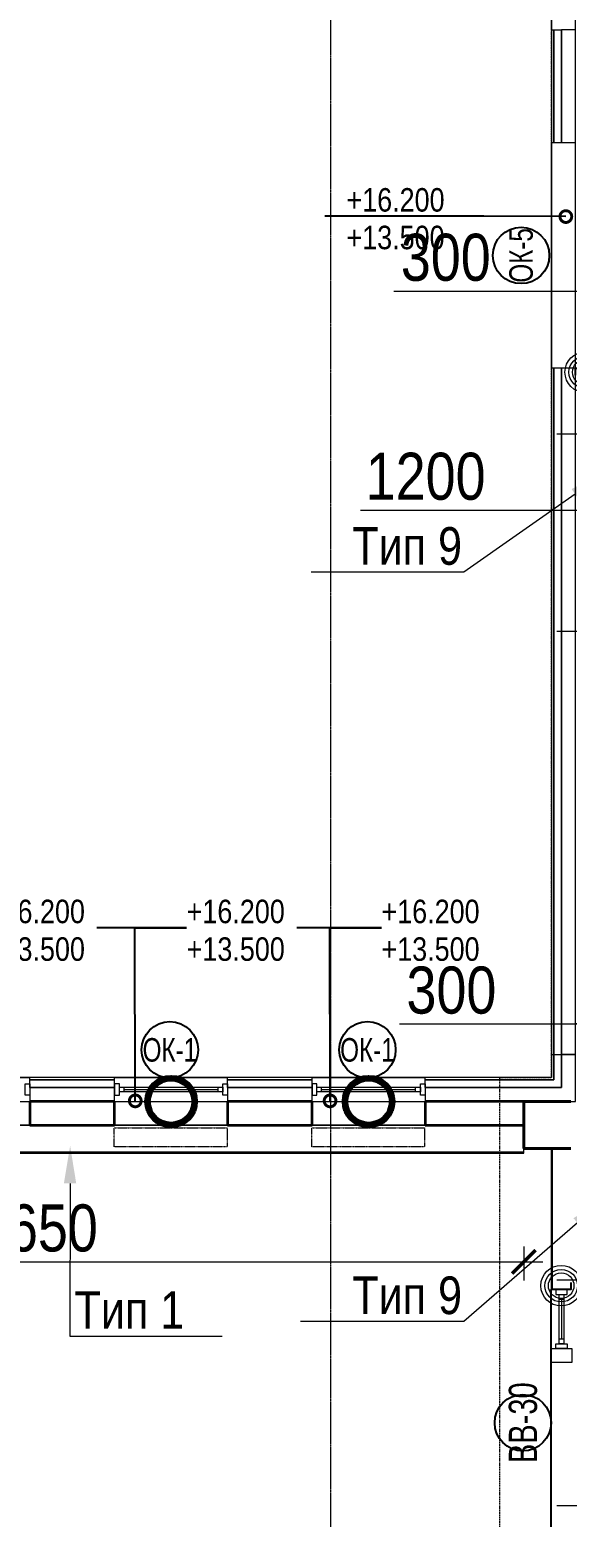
# Model space of a CAD drawing. Header units: millimetres. Extents: x -65509 to 912790, y 446 to 713294.
# Drawn here: x 478199 to 483912, y 515462 to 531283 of the extents above; entities that cross this region are included whole.
import ezdxf
from ezdxf import colors
from ezdxf.entities.mleader import LeaderData, LeaderLine
from ezdxf.enums import TextEntityAlignment as Align
from ezdxf.math import Vec2, Vec3

# ---------------------------------------------------------------- set-up
doc = ezdxf.new("R2010")
doc.units = ezdxf.units.MM
for name, pattern in [('CENTER2', [28.575, 19.05, -3.175, 3.175, -3.175]), ('DASHED', [19.05, 12.7, -6.35]), ('HIDDEN2', [4.7625, 3.175, -1.5875])]:
    doc.linetypes.add(name, pattern=pattern)
doc.layers.get('Defpoints').update_dxf_attribs({"color": 250})
for name, color, linetype, lineweight in [('A-Wall_Материал_Газоблок_Контур', 250, 'Continuous', 0), ('АР_Витраж', 250, 'Continuous', 13), ('АР_Витраж марка', 250, 'Continuous', 9), ('АР_Двери_витраж', 250, 'Continuous', 9), ('АР_Колонны', 250, 'Continuous', 30), ('АР_Окна', 250, 'Continuous', 5), ('АР_Окна марка', 250, 'Continuous', 9), ('АР_Проем', 250, 'Continuous', 0), ('АР_Размеры обшивки', 250, 'Continuous', 5), ('АР_Стены ЖБ', 250, 'Continuous', 35), ('АР_Стены ПЕНОблок', 250, 'Continuous', 20), ('АР_Тонкая', 250, 'Continuous', 5), ('АР_Утеплитель', 250, 'Continuous', 0), ('КМ_Фахверки', 250, 'Continuous', 25), ('Марка окна', 250, 'Continuous', 25), ('Размеры зашивки ГКЛ', 250, 'Continuous', 0), ('РД_Воронки с кровли', 250, 'Continuous', 18), ('РД_Оси_100', 250, 'Continuous', 0), ('РД_проем_инж перемыч_фахверк', 250, 'Continuous', 18)]:
    doc.layers.add(name, color=color, linetype=linetype, lineweight=lineweight)
for name, color, linetype, lineweight, plot in [('АР_Делит', 250, 'Continuous', 0, False), ('ОВ_КЛАПАНЫ', 250, 'Continuous', 13, False), ('РД_Проем', 250, 'Continuous', 0, False)]:
    doc.layers.add(name, color=color, linetype=linetype, lineweight=lineweight, plot=plot)
doc.layers.add('АР_Отопительные приборы', color=1, linetype='HIDDEN2', lineweight=0, true_color=0xff0000)
doc.layers.add('Зашивка радиаторов тип 1 (фанера и МДФ)', color=7, linetype='Continuous', lineweight=0, true_color=0x000085)
doc.layers.add('РД_Витраж_вн', color=250, linetype='Continuous')
doc.styles.add('Arial_09', font='ARIALN.TTF', dxfattribs={"width": 0.9})
doc.styles.add('Isocpeur3', font='isocpeur.ttf')
doc.styles.add('style1', font='ARIALN.TTF')
doc.dimstyles.new('Dim200_ареал', dxfattribs={"dimscale": 100, "dimtxt": 5, "dimasz": 2.5, "dimexe": 2, "dimexo": 2, "dimgap": 1, "dimtad": 1, "dimzin": 12, "dimdsep": 46, "dimtxsty": 'style1', "dimblk": 'ARCHTICK', "dimcen": 3, "dimdle": 2, "dimclrd": 256, "dimclre": 256, "dimaunit": 1, "dimadec": 0, "dimazin": 3, "dimtfac": 1, "dimtmove": 1, "dimatfit": 3, "dimldrblk": 'OPEN30', "dimfxl": 5, "dimfxlon": 1, "dimtolj": 1, "dimtzin": 0, "dimlwd": 9, "dimlwe": 9, "dimarcsym": 0})

# ---------------------------------------------------------------- blocks, each defined once
blk = doc.blocks.new('Ф_пеноблок 200')
at = {"layer": 'АР_Делит', "color": 1}
for radius in [216, 173, 136]:
    blk.add_circle((103, -42), radius, dxfattribs=at)
at = {"layer": 'КМ_Фахверки'}
blk.add_lwpolyline([(0, -75), (0, 0), (200, 0), (200, -75)], dxfattribs=at)
blk = doc.blocks.new('_DotSmall')
at = {"color": 0, "linetype": 'ByBlock', "const_width": 0.5}
blk.add_lwpolyline([(-0.0625, 0, 1), (0.0625, 0, 1)], format="xyb", close=True, dxfattribs=at)
blk = doc.blocks.new('СОШ_2200_АР_ОСИ_М100_28.05.24')
at = {"layer": 'АР_Делит', "color": 5, "linetype": 'DASHED'}
blk.add_lwpolyline([(114955, 135155), (114955, -355), (93595.036, -355), (93595.036, 13855), (94145, 13855), (94145, 68320), (66055, 68320), (66055, 13857.73), (83455, 13857.73), (83455, -355), (45245, -355), (45245, 13145), (44695, 13145), (44695, 26755), (45245, 26755), (45245, 68320), (20455, 68320), (20455, 26755), (27955, 26755), (27955, 13145), (-355, 13145), (-355, 100855), (37145, 100855), (37145, 129155)], dxfattribs=at)
at = {"layer": 'РД_Оси_100', "linetype": 'CENTER2'}
for p, q in [((91800, -6155), (91800, 139938.679)), ((119910, 20700), (94200, 20700)), ((119910, 18600), (94200, 18600)), ((119910, 11700), (94200, 11700)), ((119910, 9300), (94200, 9300))]:
    blk.add_line(p, q, dxfattribs=at)
blk = doc.blocks.new('Bottom_L_1200')
at = {"layer": 'АР_Отопительные приборы'}
blk.add_lwpolyline([(600, -100), (-600, -100), (-600, 100), (600, 100)], close=True, dxfattribs=at)
blk = doc.blocks.new('_ArchTick')
at = {"color": 0, "linetype": 'ByBlock', "const_width": 0.15}
blk.add_lwpolyline([(-0.5, -0.5), (0.5, 0.5)], dxfattribs=at)
blk = doc.blocks.new('*D707')
at = {"layer": 'Defpoints', "color": 0, "lineweight": 25, "transparency": 16777216}
for p in [(472801, 518542), (483451, 518542), (483451, 518180)]:
    blk.add_point(p, dxfattribs=at)
at = {"layer": 'АР_Размеры обшивки', "lineweight": 9, "transparency": 16777216}
for p, q in [((472801, 518342), (472801, 517980)), ((483451, 518342), (483451, 517980)), ((472601, 518180), (483651, 518180))]:
    blk.add_line(p, q, dxfattribs=at)
at = {"layer": 'АР_Размеры обшивки', "lineweight": 9, "transparency": 16777216, "xscale": 250, "yscale": 250, "zscale": 250, "rotation": 180}
blk.add_blockref('_ArchTick', (472801, 518180), dxfattribs=at)
at = {"layer": 'АР_Размеры обшивки', "lineweight": 9, "transparency": 16777216, "xscale": 250, "yscale": 250, "zscale": 250}
blk.add_blockref('_ArchTick', (483451, 518180), dxfattribs=at)
at = {"layer": 'АР_Размеры обшивки', "color": 0, "transparency": 16777216, "insert": (478126, 518536), "char_height": 500, "attachment_point": 5, "style": 'style1'}
blk.add_mtext('\\A1;10650', dxfattribs=at)
blk = doc.blocks.new('_Open30')
at = {"color": 0, "linetype": 'ByBlock', "lineweight": -2}
for p, q in [((-1, 0.268), (0, 0)), ((0, 0), (-1, -0.268)), ((0, 0), (-1, 0))]:
    blk.add_line(p, q, dxfattribs=at)
blk = doc.blocks.new('*D744')
at = {"layer": 'Defpoints', "color": 0, "lineweight": 25, "transparency": 16777216}
for p in [(484201, 520710), (484201, 519293), (484501, 519293)]:
    blk.add_point(p, dxfattribs=at)
at = {"layer": 'АР_Размеры обшивки', "lineweight": 9, "transparency": 16777216}
for p, q in [((484201, 520210), (484201, 520910)), ((484501, 520210), (484501, 520910)), ((482129, 520710), (484201, 520710)), ((484701, 520710), (484001, 520710))]:
    blk.add_line(p, q, dxfattribs=at)
at = {"layer": 'АР_Размеры обшивки', "lineweight": 9, "transparency": 16777216, "xscale": 250, "yscale": 250, "zscale": 250, "rotation": 180}
blk.add_blockref('_ArchTick', (484201, 520710), dxfattribs=at)
at = {"layer": 'АР_Размеры обшивки', "lineweight": 9, "transparency": 16777216, "xscale": 250, "yscale": 250, "zscale": 250}
blk.add_blockref('_ArchTick', (484501, 520710), dxfattribs=at)
at = {"layer": 'АР_Размеры обшивки', "color": 0, "transparency": 16777216, "insert": (482681, 521066), "char_height": 500, "attachment_point": 5, "style": 'style1'}
blk.add_mtext('\\A1;300', dxfattribs=at)
blk = doc.blocks.new('*D746')
at = {"layer": 'Defpoints', "color": 0, "lineweight": 25, "transparency": 16777216}
for p in [(484221, 526583), (485421, 526583), (485421, 526175)]:
    blk.add_point(p, dxfattribs=at)
at = {"layer": 'АР_Размеры обшивки', "lineweight": 9, "transparency": 16777216}
for p, q in [((484221, 526383), (484221, 525975)), ((485421, 526383), (485421, 525975)), ((481715, 526175), (484221, 526175)), ((484021, 526175), (485621, 526175))]:
    blk.add_line(p, q, dxfattribs=at)
at = {"layer": 'АР_Размеры обшивки', "lineweight": 9, "transparency": 16777216, "xscale": 250, "yscale": 250, "zscale": 250, "rotation": 180}
blk.add_blockref('_ArchTick', (484221, 526175), dxfattribs=at)
at = {"layer": 'АР_Размеры обшивки', "lineweight": 9, "transparency": 16777216, "xscale": 250, "yscale": 250, "zscale": 250}
blk.add_blockref('_ArchTick', (485421, 526175), dxfattribs=at)
at = {"layer": 'АР_Размеры обшивки', "color": 0, "transparency": 16777216, "insert": (482407, 526531), "char_height": 500, "attachment_point": 5, "style": 'style1'}
blk.add_mtext('\\A1;1200', dxfattribs=at)
blk = doc.blocks.new('*D755')
at = {"layer": 'Defpoints', "color": 0, "lineweight": 25, "transparency": 16777216}
for p in [(484221, 528710), (484521, 528710), (484521, 528504)]:
    blk.add_point(p, dxfattribs=at)
at = {"layer": 'АР_Размеры обшивки', "lineweight": 9, "transparency": 16777216}
for p, q in [((482069, 528504), (484221, 528504)), ((484021, 528504), (484721, 528504)), ((484221, 528510), (484221, 528304)), ((484521, 528510), (484521, 528304))]:
    blk.add_line(p, q, dxfattribs=at)
at = {"layer": 'АР_Размеры обшивки', "lineweight": 9, "transparency": 16777216, "xscale": 250, "yscale": 250, "zscale": 250, "rotation": 180}
blk.add_blockref('_ArchTick', (484221, 528504), dxfattribs=at)
at = {"layer": 'АР_Размеры обшивки', "lineweight": 9, "transparency": 16777216, "xscale": 250, "yscale": 250, "zscale": 250}
blk.add_blockref('_ArchTick', (484521, 528504), dxfattribs=at)
at = {"layer": 'АР_Размеры обшивки', "color": 0, "transparency": 16777216, "insert": (482621, 528860), "char_height": 500, "attachment_point": 5, "style": 'style1'}
blk.add_mtext('\\A1;300', dxfattribs=at)
blk = doc.blocks.new('МОК-Наименование')
at = {"layer": 'Defpoints'}
blk.add_circle((0, 0), 3, dxfattribs=at)
at = {"color": 0, "linetype": 'ByBlock', "lineweight": -2, "style": 'Isocpeur3', "width": 0.8, "flags": 4}
blk.add_attdef('АР-ОКНО:НАИМЕНОВАНИЕ', text='', height=2.5, dxfattribs=at).set_placement((0, 0), align=Align.MIDDLE)
blk = doc.blocks.new('МаркаВитража1')
at = {"layer": 'Defpoints'}
blk.add_circle((0, 0), 3, dxfattribs=at)
at = {"color": 0, "linetype": 'ByBlock', "lineweight": -2, "style": 'Arial_09', "width": 0.9}
blk.add_attdef('АР-ОКНО:НАИМЕНОВАНИЕ', text='', height=3, dxfattribs=at).set_placement((0, 0), align=Align.MIDDLE)

msp = doc.modelspace()

# ---------------------------------------------------------------- linework, layer by layer
at = {"layer": 'A-Wall_Материал_Газоблок_Контур', "linetype": 'Continuous', "lineweight": 0}
msp.add_line((483745.882, 534583.318), (483745.882, 531283.318), dxfattribs=at)
at = {"layer": 'АР_Витраж', "linetype": 'Continuous', "lineweight": 5}
msp.add_line((483740.882, 517883.318), (483740.882, 517258.318), dxfattribs=at)
at = {"layer": 'АР_Витраж', "linetype": 'Continuous', "lineweight": 13}
for p, q in [((483825.882, 517783.318), (483875.882, 517783.318)), ((483850.882, 517783.318), (483850.882, 517358.318)), ((483825.882, 517358.318), (483875.882, 517358.318))]:
    msp.add_line(p, q, dxfattribs=at)
for points in [[(483910.882, 517833.318), (483910.882, 517883.318), (483790.882, 517883.318), (483790.882, 517833.318)], [(483825.882, 517833.318), (483875.882, 517833.318), (483875.882, 517308.318), (483825.882, 517308.318)], [(483910.882, 517308.318), (483910.882, 517258.318), (483790.882, 517258.318), (483790.882, 517308.318)]]:
    msp.add_lwpolyline(points, close=True, dxfattribs=at)
at = {"layer": 'АР_Двери_витраж', "linetype": 'Continuous', "lineweight": 9}
msp.add_lwpolyline([(483740.882, 517108.318), (483740.882, 517258.318), (483960.882, 517258.318), (483960.882, 517108.318)], close=True, dxfattribs=at)
at = {"layer": 'АР_Колонны', "linetype": 'HIDDEN2', "lineweight": 25}
for p, q in [((483450.882, 519883.318), (483950.882, 519883.318)), ((483450.882, 519383.318), (483450.882, 519883.318)), ((483950.882, 519383.318), (483450.882, 519383.318))]:
    msp.add_line(p, q, dxfattribs=at)
at = {"layer": 'АР_Колонны', "linetype": 'Continuous', "lineweight": 35}
for p, q in [((483450.882, 519883.318), (483450.882, 519383.318)), ((483950.882, 519883.318), (483450.882, 519883.318)), ((483450.882, 519383.318), (483950.882, 519383.318))]:
    msp.add_line(p, q, dxfattribs=at)
at = {"layer": 'АР_Окна', "linetype": 'Continuous', "lineweight": 5}
msp.add_line((483745.882, 531283.318), (483745.882, 534583.318), dxfattribs=at)
at = {"layer": 'АР_Проем', "linetype": 'Continuous', "lineweight": 0}
for p, q in [((477000.885, 519633.318), (478200.885, 519633.318)), ((479100.882, 519633.318), (480300.882, 519633.318)), ((481200.882, 519633.318), (482400.882, 519633.318))]:
    msp.add_line(p, q, dxfattribs=at)
at = {"layer": 'АР_Стены ЖБ', "linetype": 'Continuous', "lineweight": 40}
for p, q in [((483450.882, 519883.318), (483450.882, 519383.318)), ((483950.882, 519883.318), (483450.882, 519883.318)), ((483450.882, 519383.318), (483950.882, 519383.318))]:
    msp.add_line(p, q, dxfattribs=at)
at = {"layer": 'АР_Стены ЖБ', "linetype": 'Continuous', "lineweight": 35}
for p, q in [((483450.882, 519633.318), (483450.882, 519883.318)), ((478200.885, 519633.318), (479100.882, 519633.318)), ((480300.882, 519633.318), (481200.882, 519633.318)), ((482400.882, 519633.318), (483450.882, 519633.318))]:
    msp.add_line(p, q, dxfattribs=at)
at = {"layer": 'АР_Стены ПЕНОблок', "linetype": 'Continuous', "lineweight": 20}
for p, q in [((483950.882, 519383.318), (483750.882, 519383.318)), ((483750.882, 519383.318), (483750.882, 517883.318)), ((483750.882, 517883.318), (483950.882, 517883.318))]:
    msp.add_line(p, q, dxfattribs=at)
at = {"layer": 'АР_Тонкая', "linetype": 'Continuous', "lineweight": 5}
for p, q in [((483745.882, 531283.318), (483850.882, 531283.318)), ((483745.882, 531283.318), (483745.882, 530083.318)), ((483770.882, 531283.318), (483770.882, 530083.318)), ((483770.882, 530083.318), (483770.882, 531283.318)), ((483850.882, 530083.318), (483850.882, 531283.318)), ((483745.882, 530083.318), (483770.882, 530083.318)), ((483770.882, 530083.318), (483850.882, 530083.318)), ((483770.882, 527683.318), (483745.882, 527683.318)), ((483745.882, 527683.318), (483745.882, 520383.318)), ((483850.882, 527683.318), (483770.882, 527683.318)), ((483770.882, 527683.318), (483770.882, 520383.318)), ((483770.882, 520383.318), (483770.882, 527683.318)), ((483850.882, 520383.318), (483850.882, 527683.318)), ((483745.882, 520383.318), (483850.882, 520383.318)), ((483745.882, 520383.318), (483850.882, 520383.318)), ((483745.882, 520383.318), (483745.882, 520138.318)), ((483770.882, 520383.318), (483770.882, 520113.318)), ((483770.882, 520113.318), (483770.882, 520383.318)), ((483850.882, 520033.318), (483850.882, 520383.318))]:
    msp.add_line(p, q, dxfattribs=at)
at = {"layer": 'АР_Тонкая', "linetype": 'Continuous', "lineweight": 0}
for p, q in [((483750.882, 519383.318), (483740.882, 519383.318)), ((483740.882, 519383.318), (483740.882, 517883.318)), ((483750.882, 517883.318), (483750.882, 519383.318)), ((483740.882, 517883.318), (483750.882, 517883.318))]:
    msp.add_line(p, q, dxfattribs=at)
at = {"layer": 'АР_Утеплитель', "linetype": 'Continuous', "lineweight": 0}
for p, q in [((484000.882, 531283.318), (483850.882, 531283.318)), ((483850.882, 531283.318), (483850.882, 530083.318)), ((483850.882, 530083.318), (484000.882, 530083.318)), ((484000.882, 527683.318), (483850.882, 527683.318)), ((483850.882, 527683.318), (483850.882, 520383.318)), ((483850.882, 520383.318), (484000.882, 520383.318)), ((484000.882, 520383.318), (483850.882, 520383.318)), ((483850.882, 520383.318), (483850.882, 520033.318))]:
    msp.add_line(p, q, dxfattribs=at)
at = {"layer": 'Зашивка радиаторов тип 1 (фанера и МДФ)', "linetype": 'Continuous', "lineweight": 0}
for p, q in [((483450.918, 519633.318), (472800.882, 519633.318)), ((483450.918, 519333.318), (483450.918, 519633.318)), ((472800.882, 519345.818), (483450.918, 519345.818)), ((483450.918, 519345.818), (472800.882, 519345.818)), ((472800.882, 519333.318), (483450.918, 519333.318))]:
    msp.add_line(p, q, dxfattribs=at)
at = {"layer": 'РД_Витраж_вн', "linetype": 'Continuous', "lineweight": -3}
msp.add_line((483740.882, 514633.318), (483740.882, 517883.318), dxfattribs=at)
at = {"layer": 'РД_Проем', "linetype": 'Continuous', "lineweight": 0}
msp.add_line((483740.882, 514633.318), (483740.882, 517883.318), dxfattribs=at)
at = {"layer": 'РД_проем_инж перемыч_фахверк', "linetype": 'Continuous', "lineweight": 18}
msp.add_line((483740.882, 517883.318), (483740.882, 514633.318), dxfattribs=at)

# ---------------------------------------------------------------- block references
at = {"layer": 'АР_Витраж марка', "linetype": 'Continuous', "lineweight": 9, "xscale": 100, "yscale": 100, "zscale": 100, "rotation": 89.99999999999999}
msp.add_blockref('МаркаВитража1', (483440.882, 516467.941), dxfattribs=at).add_auto_attribs({'АР-ОКНО:НАИМЕНОВАНИЕ': 'ВВ-30'})
at = {"layer": 'АР_Отопительные приборы', "rotation": 180}
for p in [(479696.566, 519503.318), (481796.566, 519503.318)]:
    msp.add_blockref('Bottom_L_1200', p, dxfattribs=at)
at = {"layer": 'КМ_Фахверки'}
msp.add_blockref('Ф_пеноблок 200', (484000.882, 527683.318), dxfattribs=at)
msp.add_blockref('Ф_пеноблок 200', (484000.882, 527683.318), dxfattribs=at)
at = {"layer": 'КМ_Фахверки', "rotation": 180}
msp.add_blockref('Ф_пеноблок 200', (483950.882, 517883.318), dxfattribs=at)

# ---------------------------------------------------------------- dimensions: what is measured, and where the dimension line sits
at = {"layer": 'АР_Размеры обшивки'}
dim = msp.add_linear_dim(base=(485420.882, 526175.318), p1=(484220.882, 526583.318), p2=(485420.882, 526583.318), dimstyle='Dim200_ареал', override={"dimdec": 0}, dxfattribs=at)
dim.commit()
dim.dimension.update_dxf_attribs({"geometry": '*D746', "text_midpoint": (482406.882, 526334.266), "dimtype": 160})
dim = msp.add_linear_dim(base=(483450.918, 518180.318), p1=(472800.882, 518542.318), p2=(483450.918, 518542.318), dimstyle='Dim200_ареал', override={"dimdec": 0}, dxfattribs=at)
dim.commit()
dim.dimension.update_dxf_attribs({"geometry": '*D707', "text_midpoint": (478125.9, 518535.604)})

# ---------------------------------------------------------------- leaders
at = {"layer": 'Марка окна', "lineweight": 0, "ltscale": 20}
ml = msp.add_multileader_mtext('Standard', dxfattribs=at)
ml.set_content('+16.200\\P+13.500', color=256, style='style1')
ml.set_leader_properties(color=256, linetype='ByLayer', lineweight=-1)
ml.set_arrow_properties(name='DOTSMALL')
ml.build(insert=Vec2(0, 0))
ml.multileader.update_dxf_attribs({"text_left_attachment_type": 6, "text_right_attachment_type": 6, "dogleg_length": 200, "arrow_head_size": 250})
ctx = ml.context
ctx.base_point, ctx.char_height, ctx.arrow_head_size, ctx.landing_gap_size, ctx.plane_origin = Vec3(481565.114, 529299.035), 250, 250, 0, Vec3(481921.55, 528614.508)
ctx.left_attachment, ctx.right_attachment = 6, 6
notes = []
notes.append((ctx, [(0, (1, 1, 0), (483024.975, 529299.035), (-1, 0), 446.389, [(0, [(483897.254, 529296.365)], 0, [])])]))
ctx.mtext.insert, ctx.mtext.line_spacing_factor, ctx.mtext.flow_direction = Vec3(481565.114, 529599.035), 0.96, 5
ctx.mtext.has_bg_fill, ctx.mtext.bg_color, ctx.mtext.bg_scale_factor, ctx.mtext.bg_transparency, ctx.mtext.use_window_bg_color = 1, -1027028792, 1.5, 0, 1
ml = msp.add_multileader_mtext('Standard', dxfattribs=at)
ml.set_content('+16.200\\P+13.500', color=256, style='style1')
ml.set_leader_properties(color=256, linetype='ByLayer', lineweight=-1)
ml.set_arrow_properties(name='DOTSMALL')
ml.build(insert=Vec2(0, 0))
ml.multileader.update_dxf_attribs({"text_left_attachment_type": 6, "text_right_attachment_type": 6, "dogleg_length": 200, "arrow_head_size": 250})
ctx = ml.context
ctx.base_point, ctx.char_height, ctx.arrow_head_size, ctx.landing_gap_size, ctx.plane_origin = Vec3(481937.372, 521730.599), 250, 250, 0, Vec3(479711.014, 520276.968)
ctx.left_attachment, ctx.right_attachment = 6, 6
notes.append((ctx, [(1, (1, 1, 0), (481387.328, 521730.599), (1, 0), 550.044, [(0, [(481391.114, 519890.786)], 0, [])])]))
ctx.mtext.insert, ctx.mtext.line_spacing_factor, ctx.mtext.flow_direction = Vec3(481937.372, 522030.599), 0.96, 5
ctx.mtext.has_bg_fill, ctx.mtext.bg_color, ctx.mtext.bg_scale_factor, ctx.mtext.bg_transparency, ctx.mtext.use_window_bg_color = 1, -1027028792, 1.5, 0, 1
at = {"layer": 'Размеры зашивки ГКЛ'}
ml = msp.add_multileader_mtext('Standard', dxfattribs=at)
ml.set_content('\\pxsm1;Тип 9 ', color=(0, 0, 138), style='style1')
ml.set_leader_properties(color=256, linetype='ByLayer', lineweight=9)
ml.build(insert=Vec2(0, 0))
ml.multileader.update_dxf_attribs({"has_dogleg": 0, "text_left_attachment_type": 6, "text_right_attachment_type": 6, "text_bottom_attachment_type": 10, "dogleg_length": 25, "arrow_head_size": 400})
ctx = ml.context
ctx.base_point, ctx.char_height, ctx.arrow_head_size, ctx.landing_gap_size, ctx.plane_origin = Vec3(481577.193, 525513.318), 400, 400, 50, Vec3(470940.678, 533545.031)
ctx.left_attachment, ctx.right_attachment, ctx.top_attachment = 6, 6, 10
notes.append((ctx, [(1, (1, 1, 0), (482836.709, 525513.318), (-1, 0), 25, [(1, [(484323.148, 526574.466)], 0, [])])]))
ctx.mtext.insert, ctx.mtext.width, ctx.mtext.defined_height, ctx.mtext.line_spacing_factor, ctx.mtext.flow_direction = Vec3(481627.193, 525993.318), 1668.44707, 600, 0.3, 5
ml = msp.add_multileader_mtext('Standard', dxfattribs=at)
ml.set_content('\\pxsm1;Тип 1 ', color=(0, 0, 138), style='style1')
ml.set_leader_properties(color=256, linetype='ByLayer', lineweight=9)
ml.build(insert=Vec2(0, 0))
ml.multileader.update_dxf_attribs({"has_dogleg": 0, "text_left_attachment_type": 6, "text_right_attachment_type": 6, "text_bottom_attachment_type": 10, "dogleg_length": 25, "arrow_head_size": 400})
ctx = ml.context
ctx.base_point, ctx.char_height, ctx.arrow_head_size, ctx.landing_gap_size, ctx.plane_origin = Vec3(478624.355, 517386.797), 400, 400, 50, Vec3(471765.167, 510416.232)
ctx.left_attachment, ctx.right_attachment, ctx.top_attachment = 6, 6, 10
notes.append((ctx, [(0, (1, 1, 0), (478599.355, 517386.797), (1, 0), 25, [(1, [(478627.773, 519412.711)], 0, [])])]))
ctx.mtext.insert, ctx.mtext.width, ctx.mtext.defined_height, ctx.mtext.line_spacing_factor, ctx.mtext.flow_direction = Vec3(478674.355, 517866.797), 1668.44707, 600, 0.3, 5
ml = msp.add_multileader_mtext('Standard', dxfattribs=at)
ml.set_content('\\pxsm1;Тип 9  ', color=(0, 0, 138), style='style1')
ml.set_leader_properties(color=256, linetype='ByLayer', lineweight=9)
ml.build(insert=Vec2(0, 0))
ml.multileader.update_dxf_attribs({"has_dogleg": 0, "text_left_attachment_type": 6, "text_right_attachment_type": 6, "text_bottom_attachment_type": 10, "dogleg_length": 25, "arrow_head_size": 400})
ctx = ml.context
ctx.base_point, ctx.char_height, ctx.arrow_head_size, ctx.landing_gap_size, ctx.plane_origin = Vec3(481577.193, 517543.318), 400, 400, 50, Vec3(470940.678, 525826.331)
ctx.left_attachment, ctx.right_attachment, ctx.top_attachment = 6, 6, 10
notes.append((ctx, [(1, (1, 1, 0), (482836.709, 517543.318), (-1, 0), 25, [(1, [(484323.148, 518855.766)], 0, [])])]))
ctx.mtext.insert, ctx.mtext.width, ctx.mtext.defined_height, ctx.mtext.line_spacing_factor, ctx.mtext.flow_direction = Vec3(481627.193, 518023.318), 1668.44707, 600, 0.3, 5
at = {"layer": 'РД_Воронки с кровли', "lineweight": 70}
ml = msp.add_multileader_mtext('Standard', dxfattribs=at)
ml.set_content('ВК_Под потолком 4 этажа уйдет в с.у. соседний. ниже опускать не надо.', color=256, style='style1')
ml.set_leader_properties(color=256)
ml.build(insert=Vec2(0, 0))
ml.multileader.update_dxf_attribs({"has_dogleg": 0, "text_left_attachment_type": 6, "text_right_attachment_type": 6, "arrow_head_size": 500, "scale": 100})
ctx = ml.context
ctx.base_point, ctx.scale, ctx.char_height, ctx.arrow_head_size, ctx.landing_gap_size, ctx.plane_origin, ctx.plane_x_axis, ctx.plane_y_axis = Vec3(429148.836, 512235.06), 100, 300, 500, 50, Vec3(404115.306, 502377.96), Vec3(1, 0.00000001), Vec3(-0.00000001, 1)
ctx.left_attachment, ctx.right_attachment = 6, 6
notes.append((ctx, [(0, (1, 1, 0), (433647.763, 512235.06), (-1, -0.00000001), 8, [(1, [(442100.882, 518063.32)], 0, [])])]))
ctx.mtext.insert, ctx.mtext.text_direction, ctx.mtext.rotation, ctx.mtext.width, ctx.mtext.defined_height, ctx.mtext.flow_direction = Vec3(429200.882, 512623.259), Vec3(1, 0.00000001), 0.00000001, 4538.94863, 395.157, 5
for ctx, leaders in notes:
    for number, flags, end, landing, length, lines in leaders:
        leader = LeaderData()
        leader.index, (leader.has_last_leader_line, leader.has_dogleg_vector, leader.attachment_direction) = number, flags
        leader.last_leader_point, leader.dogleg_vector, leader.dogleg_length = Vec3(end), Vec3(landing), length
        for number, points, colour, breaks in lines:
            line = LeaderLine()
            line.index, line.vertices, line.color, line.breaks = number, Vec3.list(points), colors.encode_raw_color(colour), breaks
            leader.lines.append(line)
        ctx.leaders.append(leader)

# ---------------------------------------------------------------- next in the draw order: linework, layer by layer
at = {"layer": 'A-Wall_Материал_Газоблок_Контур', "linetype": 'Continuous', "lineweight": 0}
for p, q in [((483745.882, 530083.318), (483745.882, 527683.318)), ((482400.882, 520138.318), (481200.882, 520138.318)), ((481200.882, 519883.318), (482400.882, 519883.318))]:
    msp.add_line(p, q, dxfattribs=at)
at = {"layer": 'АР_Окна', "linetype": 'Continuous', "lineweight": 5}
for p, q in [((483745.882, 527683.318), (483745.882, 530083.318)), ((481200.882, 520138.318), (482400.882, 520138.318)), ((481300.882, 519985.818), (481300.882, 520035.818)), ((482300.882, 519985.818), (482300.882, 520035.818)), ((481200.882, 519883.318), (482400.882, 519883.318)), ((481300.882, 520010.818), (482300.882, 520010.818))]:
    msp.add_line(p, q, dxfattribs=at)
for points in [[(481250.882, 520070.818), (481200.882, 520070.818), (481200.882, 519950.818), (481250.882, 519950.818)], [(481250.882, 519985.818), (481250.882, 520035.818), (482350.882, 520035.818), (482350.882, 519985.818)], [(482350.882, 520070.818), (482400.882, 520070.818), (482400.882, 519950.818), (482350.882, 519950.818)]]:
    msp.add_lwpolyline(points, close=True, dxfattribs=at)
at = {"layer": 'АР_Проем', "linetype": 'Continuous', "lineweight": 0}
msp.add_line((481200.882, 519883.318), (482400.882, 519883.318), dxfattribs=at)
at = {"layer": 'АР_Стены ЖБ', "linetype": 'Continuous', "lineweight": 35}
for p, q in [((481200.882, 519633.318), (481200.882, 519883.318)), ((482400.882, 519883.318), (482400.882, 519633.318)), ((483450.882, 519883.318), (482400.882, 519883.318))]:
    msp.add_line(p, q, dxfattribs=at)
at = {"layer": 'АР_Тонкая', "linetype": 'Continuous', "lineweight": 5}
for p, q in [((481200.882, 520033.318), (481200.882, 520138.318)), ((482400.882, 520033.318), (482400.882, 520138.318)), ((483745.882, 520138.318), (482400.882, 520138.318)), ((483770.882, 520113.318), (482400.882, 520113.318)), ((482400.882, 520113.318), (483770.882, 520113.318)), ((482400.882, 520033.318), (483850.882, 520033.318))]:
    msp.add_line(p, q, dxfattribs=at)
at = {"layer": 'АР_Утеплитель', "linetype": 'Continuous', "lineweight": 0}
for p, q in [((481200.882, 519883.318), (481200.882, 520033.318)), ((482400.882, 520033.318), (482400.882, 519883.318)), ((483850.882, 520033.318), (482400.882, 520033.318)), ((482400.882, 519883.318), (484000.882, 519883.318))]:
    msp.add_line(p, q, dxfattribs=at)
at = {"layer": 'ОВ_КЛАПАНЫ', "lineweight": 90}
msp.add_circle((481800.882, 519883.318), 250, dxfattribs=at)

# ---------------------------------------------------------------- next in the draw order: block references
at = {"layer": 'АР_Окна марка', "linetype": 'Continuous', "lineweight": 9}
ref = msp.add_blockref('МОК-Наименование', (483420.882, 528883.318), dxfattribs=dict(at, xscale=100, yscale=100, zscale=100, rotation=90))
ref.add_attrib('АР-ОКНО:НАИМЕНОВАНИЕ', 'ОК-5', dxfattribs={"layer": '0', "color": 0, "linetype": 'ByBlock', "lineweight": -2, "height": 250, "rotation": 90, "style": 'Arial_09', "width": 0.9}).set_placement((483420.882, 528883.318), align=Align.MIDDLE)
ref = msp.add_blockref('МОК-Наименование', (481787.91, 520433.599), dxfattribs=dict(at, xscale=100, yscale=100, zscale=100))
ref.add_attrib('АР-ОКНО:НАИМЕНОВАНИЕ', 'ОК-1', dxfattribs={"layer": '0', "color": 0, "linetype": 'ByBlock', "lineweight": -2, "height": 250, "style": 'Arial_09', "width": 0.9}).set_placement((481787.91, 520433.599), align=Align.MIDDLE)

# ---------------------------------------------------------------- next in the draw order: dimensions: what is measured, and where the dimension line sits
at = {"layer": 'АР_Размеры обшивки'}
for base, p1, p2, picture, middle in [((484521.257, 528504.269), (484221.257, 528710.269), (484521.257, 528710.3), '*D755', (482620.882, 528482.266)), ((484200.882, 520710.266), (484500.882, 519293.318), (484200.882, 519293.318), '*D744', (482680.882, 521232.266))]:
    dim = msp.add_linear_dim(base=base, p1=p1, p2=p2, dimstyle='Dim200_ареал', override={"dimdec": 0}, dxfattribs=at)
    dim.commit()
    dim.dimension.update_dxf_attribs({"geometry": picture, "text_midpoint": middle, "dimtype": 160})

# ---------------------------------------------------------------- next in the draw order: leaders
at = {"layer": 'Марка окна', "lineweight": 0, "ltscale": 20}
ml = msp.add_multileader_mtext('Standard', dxfattribs=at)
ml.set_content('+16.200\\P+13.500', color=256, style='style1')
ml.set_leader_properties(color=256, linetype='ByLayer', lineweight=-1)
ml.set_arrow_properties(name='DOTSMALL')
ml.build(insert=Vec2(0, 0))
ml.multileader.update_dxf_attribs({"text_left_attachment_type": 6, "text_right_attachment_type": 6, "dogleg_length": 200, "arrow_head_size": 250})
ctx = ml.context
ctx.base_point, ctx.char_height, ctx.arrow_head_size, ctx.landing_gap_size, ctx.plane_origin = Vec3(479866.493, 521730.599), 250, 250, 0, Vec3(477640.135, 520276.968)
ctx.left_attachment, ctx.right_attachment = 6, 6
notes = []
notes.append((ctx, [(1, (1, 1, 0), (479316.449, 521730.599), (1, 0), 550.044, [(0, [(479320.235, 519890.786)], 0, [])])]))
ctx.mtext.insert, ctx.mtext.line_spacing_factor, ctx.mtext.flow_direction = Vec3(479866.493, 522030.599), 0.96, 5
ctx.mtext.has_bg_fill, ctx.mtext.bg_color, ctx.mtext.bg_scale_factor, ctx.mtext.bg_transparency, ctx.mtext.use_window_bg_color = 1, -1027028792, 1.5, 0, 1
for ctx, leaders in notes:
    for number, flags, end, landing, length, lines in leaders:
        leader = LeaderData()
        leader.index, (leader.has_last_leader_line, leader.has_dogleg_vector, leader.attachment_direction) = number, flags
        leader.last_leader_point, leader.dogleg_vector, leader.dogleg_length = Vec3(end), Vec3(landing), length
        for number, points, colour, breaks in lines:
            line = LeaderLine()
            line.index, line.vertices, line.color, line.breaks = number, Vec3.list(points), colors.encode_raw_color(colour), breaks
            leader.lines.append(line)
        ctx.leaders.append(leader)

# ---------------------------------------------------------------- next in the draw order: linework, layer by layer
at = {"layer": 'A-Wall_Материал_Газоблок_Контур', "linetype": 'Continuous', "lineweight": 0}
for p, q in [((480300.882, 520138.318), (479100.882, 520138.318)), ((479100.882, 519883.318), (480300.882, 519883.318))]:
    msp.add_line(p, q, dxfattribs=at)
at = {"layer": 'АР_Окна', "linetype": 'Continuous', "lineweight": 5}
for p, q in [((479100.882, 520138.318), (480300.882, 520138.318)), ((479200.882, 519985.818), (479200.882, 520035.818)), ((480200.882, 519985.818), (480200.882, 520035.818)), ((479100.882, 519883.318), (480300.882, 519883.318)), ((479200.882, 520010.818), (480200.882, 520010.818))]:
    msp.add_line(p, q, dxfattribs=at)
for points in [[(479150.882, 520070.818), (479100.882, 520070.818), (479100.882, 519950.818), (479150.882, 519950.818)], [(479150.882, 519985.818), (479150.882, 520035.818), (480250.882, 520035.818), (480250.882, 519985.818)], [(480250.882, 520070.818), (480300.882, 520070.818), (480300.882, 519950.818), (480250.882, 519950.818)]]:
    msp.add_lwpolyline(points, close=True, dxfattribs=at)
at = {"layer": 'АР_Проем', "linetype": 'Continuous', "lineweight": 0}
msp.add_line((479100.882, 519883.318), (480300.882, 519883.318), dxfattribs=at)
at = {"layer": 'АР_Стены ЖБ', "linetype": 'Continuous', "lineweight": 35}
for p, q in [((479100.882, 519633.318), (479100.882, 519883.318)), ((480300.882, 519883.318), (480300.882, 519633.318)), ((481200.882, 519883.318), (480300.882, 519883.318))]:
    msp.add_line(p, q, dxfattribs=at)
at = {"layer": 'АР_Тонкая', "linetype": 'Continuous', "lineweight": 5}
for p, q in [((479100.882, 520033.318), (479100.882, 520138.318)), ((480300.882, 520033.318), (480300.882, 520138.318)), ((481200.882, 520138.318), (480300.882, 520138.318)), ((481200.882, 520113.318), (480300.882, 520113.318)), ((480300.882, 520113.318), (481200.882, 520113.318)), ((480300.882, 520033.318), (481200.882, 520033.318))]:
    msp.add_line(p, q, dxfattribs=at)
at = {"layer": 'АР_Утеплитель', "linetype": 'Continuous', "lineweight": 0}
for p, q in [((479100.882, 519883.318), (479100.882, 520033.318)), ((480300.882, 520033.318), (480300.882, 519883.318)), ((481200.882, 520033.318), (480300.882, 520033.318)), ((480300.882, 519883.318), (481200.882, 519883.318))]:
    msp.add_line(p, q, dxfattribs=at)
at = {"layer": 'ОВ_КЛАПАНЫ', "lineweight": 90}
msp.add_circle((479700.882, 519883.318), 250, dxfattribs=at)

# ---------------------------------------------------------------- next in the draw order: block references
at = {"layer": 'АР_Окна марка', "linetype": 'Continuous', "lineweight": 9}
ref = msp.add_blockref('МОК-Наименование', (479687.91, 520433.599), dxfattribs=dict(at, xscale=100, yscale=100, zscale=100))
ref.add_attrib('АР-ОКНО:НАИМЕНОВАНИЕ', 'ОК-1', dxfattribs={"layer": '0', "color": 0, "linetype": 'ByBlock', "lineweight": -2, "height": 250, "style": 'Arial_09', "width": 0.9}).set_placement((479687.91, 520433.599), align=Align.MIDDLE)

# ---------------------------------------------------------------- next in the draw order: leaders
at = {"layer": 'Марка окна', "lineweight": 0, "ltscale": 20}
ml = msp.add_multileader_mtext('Standard', dxfattribs=at)
ml.set_content('+16.200\\P+13.500', color=256, style='style1')
ml.set_leader_properties(color=256, linetype='ByLayer', lineweight=-1)
ml.set_arrow_properties(name='DOTSMALL')
ml.build(insert=Vec2(0, 0))
ml.multileader.update_dxf_attribs({"text_left_attachment_type": 6, "text_right_attachment_type": 6, "dogleg_length": 200, "arrow_head_size": 250})
ctx = ml.context
ctx.base_point, ctx.char_height, ctx.arrow_head_size, ctx.landing_gap_size, ctx.plane_origin = Vec3(477742.015, 521730.599), 250, 250, 0, Vec3(475515.657, 520276.968)
ctx.left_attachment, ctx.right_attachment = 6, 6
notes = []
notes.append((ctx, [(1, (1, 1, 0), (477191.971, 521730.599), (1, 0), 550.044, [(0, [(477195.757, 519890.786)], 0, [])])]))
ctx.mtext.insert, ctx.mtext.line_spacing_factor, ctx.mtext.flow_direction = Vec3(477742.015, 522030.599), 0.96, 5
ctx.mtext.has_bg_fill, ctx.mtext.bg_color, ctx.mtext.bg_scale_factor, ctx.mtext.bg_transparency, ctx.mtext.use_window_bg_color = 1, -1027028792, 1.5, 0, 1
for ctx, leaders in notes:
    for number, flags, end, landing, length, lines in leaders:
        leader = LeaderData()
        leader.index, (leader.has_last_leader_line, leader.has_dogleg_vector, leader.attachment_direction) = number, flags
        leader.last_leader_point, leader.dogleg_vector, leader.dogleg_length = Vec3(end), Vec3(landing), length
        for number, points, colour, breaks in lines:
            line = LeaderLine()
            line.index, line.vertices, line.color, line.breaks = number, Vec3.list(points), colors.encode_raw_color(colour), breaks
            leader.lines.append(line)
        ctx.leaders.append(leader)

# ---------------------------------------------------------------- next in the draw order: linework, layer by layer
at = {"layer": 'A-Wall_Материал_Газоблок_Контур', "linetype": 'Continuous', "lineweight": 0}
for p, q in [((478200.885, 520138.318), (477000.885, 520138.318)), ((477000.885, 519883.318), (478200.885, 519883.318))]:
    msp.add_line(p, q, dxfattribs=at)
at = {"layer": 'АР_Окна', "linetype": 'Continuous', "lineweight": 5}
for p, q in [((477000.885, 520138.318), (478200.885, 520138.318)), ((477000.885, 519883.318), (478200.885, 519883.318))]:
    msp.add_line(p, q, dxfattribs=at)
msp.add_lwpolyline([(478150.885, 520070.818), (478200.885, 520070.818), (478200.885, 519950.818), (478150.885, 519950.818)], close=True, dxfattribs=at)
at = {"layer": 'АР_Проем', "linetype": 'Continuous', "lineweight": 0}
msp.add_line((477000.885, 519883.318), (478200.885, 519883.318), dxfattribs=at)
at = {"layer": 'АР_Стены ЖБ', "linetype": 'Continuous', "lineweight": 35}
for p, q in [((478200.885, 519883.318), (478200.885, 519633.318)), ((479100.882, 519883.318), (478200.885, 519883.318))]:
    msp.add_line(p, q, dxfattribs=at)
at = {"layer": 'АР_Тонкая', "linetype": 'Continuous', "lineweight": 5}
for p, q in [((478200.885, 520033.318), (478200.885, 520138.318)), ((479100.882, 520138.318), (478200.885, 520138.318)), ((479100.882, 520113.318), (478200.885, 520113.318)), ((478200.885, 520113.318), (479100.882, 520113.318)), ((478200.885, 520033.318), (479100.882, 520033.318))]:
    msp.add_line(p, q, dxfattribs=at)
at = {"layer": 'АР_Утеплитель', "linetype": 'Continuous', "lineweight": 0}
for p, q in [((478200.885, 520033.318), (478200.885, 519883.318)), ((479100.882, 520033.318), (478200.885, 520033.318)), ((478200.885, 519883.318), (479100.882, 519883.318))]:
    msp.add_line(p, q, dxfattribs=at)
at = {"layer": 'КМ_Фахверки', "lineweight": 5}
msp.add_lwpolyline([(484000.882, 574858.318), (455400.882, 574858.318), (455400.882, 519883.318), (484000.882, 519883.318), (484000.882, 574858.318)], dxfattribs=at)

# ---------------------------------------------------------------- next in the draw order: block references
at = {"layer": 'РД_Оси_100'}
msp.add_blockref('СОШ_2200_АР_ОСИ_М100_28.05.24', (389600.882, 506283.318), dxfattribs=at)

doc.saveas('drawing.dxf')
